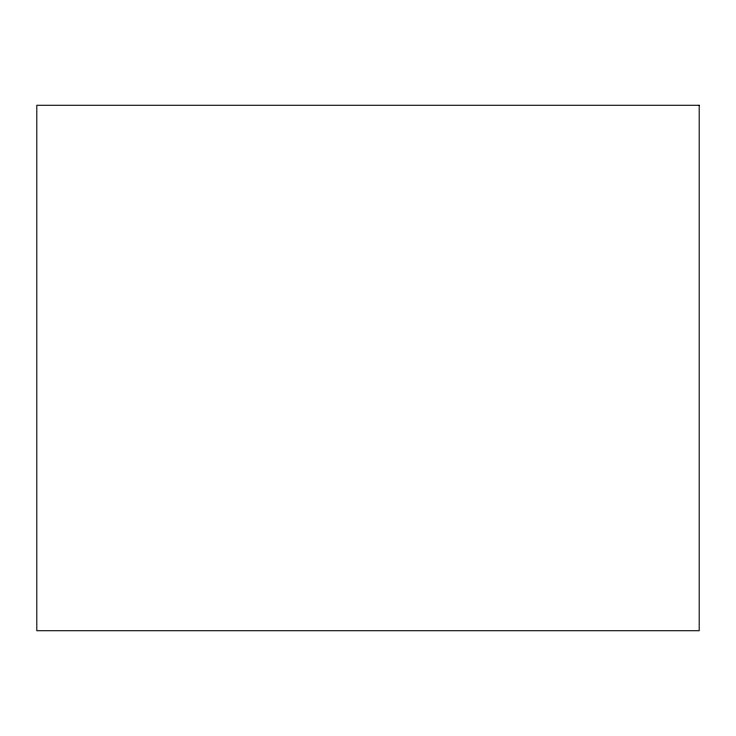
<?xml version="1.0" encoding="UTF-8"?>
<svg xmlns="http://www.w3.org/2000/svg" width="736" height="736" viewBox="0 0 736 736"><rect width="100%" height="100%" fill="white"/><g stroke="black" fill="none" stroke-linecap="round" stroke-linejoin="round"><path stroke-width="1.1" d="M699.2 105.276L36.8 105.276L36.8 630.724L699.2 630.724L699.2 105.276"/></g></svg>
